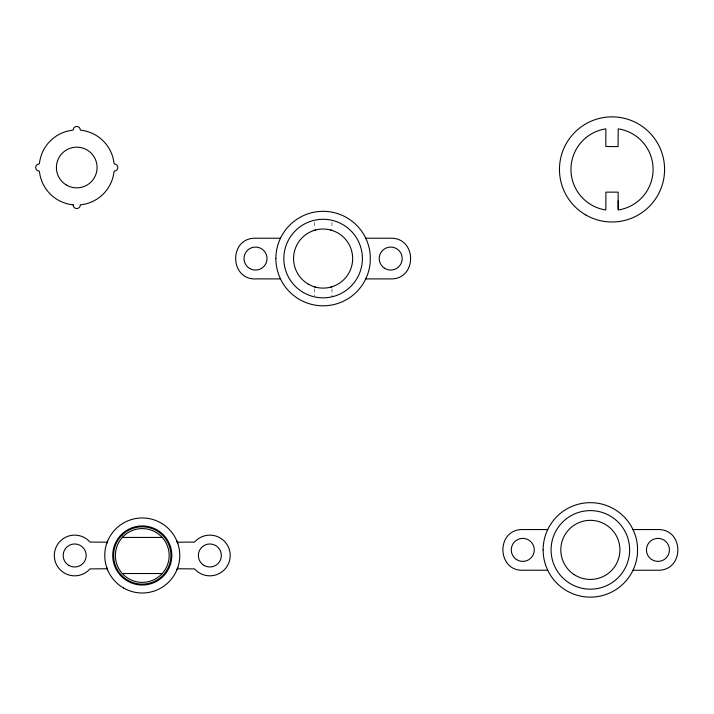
<?xml version="1.0" encoding="UTF-8"?>
<svg xmlns="http://www.w3.org/2000/svg" width="714" height="714" viewBox="0 0 714 714"><rect width="100%" height="100%" fill="white"/><g stroke="black" fill="none" stroke-linecap="round" stroke-linejoin="round"><path stroke-width="0.54" stroke-dasharray="3.57 2.68" d="M331.965 222.331L331.965 228.373M331.965 288.759L331.965 296.81M314.267 222.331L314.267 228.373M314.267 288.759L314.267 295.81"/><path stroke-width="1.07" d="M106.743 543.425L107.609 541.123M176.92 569.834L177.786 567.541M313.616 230.586L315.463 230.024M330.76 287.108L332.617 286.546M280.495 238.217L255.523 238.217C228.132 237.762 229.551 281.111 256.853 278.871L280.495 278.915M365.729 238.217L390.701 238.217C417.226 237.673 417.226 279.46 390.701 278.915L365.729 278.915M547.745 529.547L522.773 529.547C495.373 529.092 496.792 572.441 524.103 570.2L547.745 570.245M632.979 529.547L657.951 529.547C684.476 529.003 684.476 570.781 657.951 570.245L632.979 570.245M122.344 537.437L162.194 537.437M107.198 542.212L89.973 542.069A20.349 20.349 0 0 0 60.601 540.784A20.349 20.349 0 0 0 60.601 570.183A20.349 20.349 0 0 0 89.973 568.897L107.198 568.755M177.331 542.212L194.556 542.069A20.349 20.349 0 0 1 223.928 540.784A20.349 20.349 0 0 1 223.928 570.183A20.349 20.349 0 0 1 194.556 568.897L177.331 568.755M122.344 573.529L162.194 573.529M330.76 230.024L332.617 230.586M313.616 286.546L315.463 287.108M176.92 541.123L177.786 543.425M106.743 567.541L107.609 569.834M618.217 209.077L618.145 192.146L605.909 192.146L605.838 209.978L604.017 209.675A41.046 41.046 0 0 1 604.017 129.154L605.838 128.859L605.829 146.495L618.065 146.602L618.217 128.859L620.038 129.154A41.046 41.046 0 0 1 620.038 209.675L618.217 209.978L618.145 200.991M275.872 258.566L275.97 261.654A47.24 47.24 0 0 0 279.469 276.639L280.745 279.46A47.24 47.24 0 0 0 365.488 279.46L366.764 276.639A47.24 47.24 0 0 0 370.254 261.654L370.254 255.478A47.24 47.24 0 0 0 366.764 240.484L365.488 237.673A47.24 47.24 0 0 0 280.745 237.673L279.469 240.484A47.24 47.24 0 0 0 275.97 255.478L275.872 258.566M543.122 549.896L543.22 552.984A47.24 47.24 0 0 0 546.719 567.969L547.995 570.789A47.24 47.24 0 0 0 632.729 570.789L634.005 567.969A47.24 47.24 0 0 0 637.504 552.984L637.504 546.799A47.24 47.24 0 0 0 634.005 531.814L632.729 529.003A47.24 47.24 0 0 0 547.995 529.003L546.719 531.814A47.24 47.24 0 0 0 543.22 546.799L543.122 549.896M73.247 204.838L73.221 205.248A3.534 3.534 0 0 0 76.978 208.55A3.534 3.534 0 0 0 80.28 204.784L81.646 204.695A37.512 37.512 0 0 0 113.937 172.404L114.258 171.048A3.534 3.534 0 0 0 117.801 167.504A3.534 3.534 0 0 0 114.258 163.97L113.937 162.613A37.512 37.512 0 0 0 81.646 130.323L80.289 130.002A3.534 3.534 0 0 0 76.746 126.458A3.534 3.534 0 0 0 73.212 130.002L71.855 130.323A37.512 37.512 0 0 0 39.556 162.613L39.234 163.97A3.534 3.534 0 0 0 35.7 167.504A3.534 3.534 0 0 0 39.234 171.048L39.556 172.404A37.512 37.512 0 0 0 71.855 204.695L73.247 204.838M121.371 534.59L120.05 536A29.551 29.551 0 0 0 120.05 574.966L121.371 576.376A29.551 29.551 0 0 0 163.158 576.376L164.479 574.966A29.551 29.551 0 0 0 164.479 536L163.158 534.59A29.551 29.551 0 0 0 121.371 534.59M121.996 535.214L120.711 536.58A28.667 28.667 0 0 0 120.711 574.377L121.996 575.752A28.667 28.667 0 0 0 162.533 575.752L163.818 574.377A28.667 28.667 0 0 0 163.818 536.58L162.533 535.214A28.667 28.667 0 0 0 121.996 535.214M123.245 536.464L122.049 537.749A26.891 26.891 0 0 0 122.049 573.217L123.245 574.502A26.891 26.891 0 0 0 161.284 574.502L162.489 573.217A26.891 26.891 0 0 0 162.489 537.749L161.284 536.464A26.891 26.891 0 0 0 123.245 536.464M68.928 565.443A11.504 11.504 0 0 0 86.18 555.483A11.504 11.504 0 0 0 68.928 545.523A11.504 11.504 0 0 0 68.928 565.443M123.513 587.97A37.512 37.512 0 0 0 179.776 555.483A37.512 37.512 0 0 0 123.513 522.996A37.512 37.512 0 0 0 123.513 587.97M204.106 565.443A11.504 11.504 0 0 0 221.358 555.483A11.504 11.504 0 0 0 204.106 545.523A11.504 11.504 0 0 0 204.106 565.443M66.572 185.131A20.349 20.349 0 0 0 97.095 167.504A20.349 20.349 0 0 0 66.572 149.886A20.349 20.349 0 0 0 66.572 185.131M585.748 214.932A52.55 52.55 0 0 0 664.582 169.414A52.55 52.55 0 0 0 585.748 123.906A52.55 52.55 0 0 0 585.748 214.932M303.477 292.579A39.279 39.279 0 0 0 362.391 258.566A39.279 39.279 0 0 0 303.477 224.544A39.279 39.279 0 0 0 303.477 292.579M308.341 284.154A29.551 29.551 0 0 0 352.662 258.566A29.551 29.551 0 0 0 308.341 232.978A29.551 29.551 0 0 0 308.341 284.154M249.775 268.526A11.504 11.504 0 0 0 267.027 258.566A11.504 11.504 0 0 0 249.775 248.606A11.504 11.504 0 0 0 249.775 268.526M384.319 268.125A11.504 11.504 0 0 0 402.178 259.316A11.504 11.504 0 0 0 385.622 248.249A11.504 11.504 0 0 0 384.319 268.125M651.561 559.455A11.504 11.504 0 0 0 669.429 550.646A11.504 11.504 0 0 0 652.864 539.579A11.504 11.504 0 0 0 651.561 559.455M568.54 582.553A39.279 39.279 0 0 0 629.561 552.457A39.279 39.279 0 0 0 572.985 514.66A39.279 39.279 0 0 0 568.54 582.553M516.383 559.455A11.504 11.504 0 0 0 534.25 550.646A11.504 11.504 0 0 0 517.686 539.579A11.504 11.504 0 0 0 516.383 559.455M573.949 574.467A29.551 29.551 0 0 0 619.85 551.824A29.551 29.551 0 0 0 577.296 523.389A29.551 29.551 0 0 0 573.949 574.467"/></g></svg>
